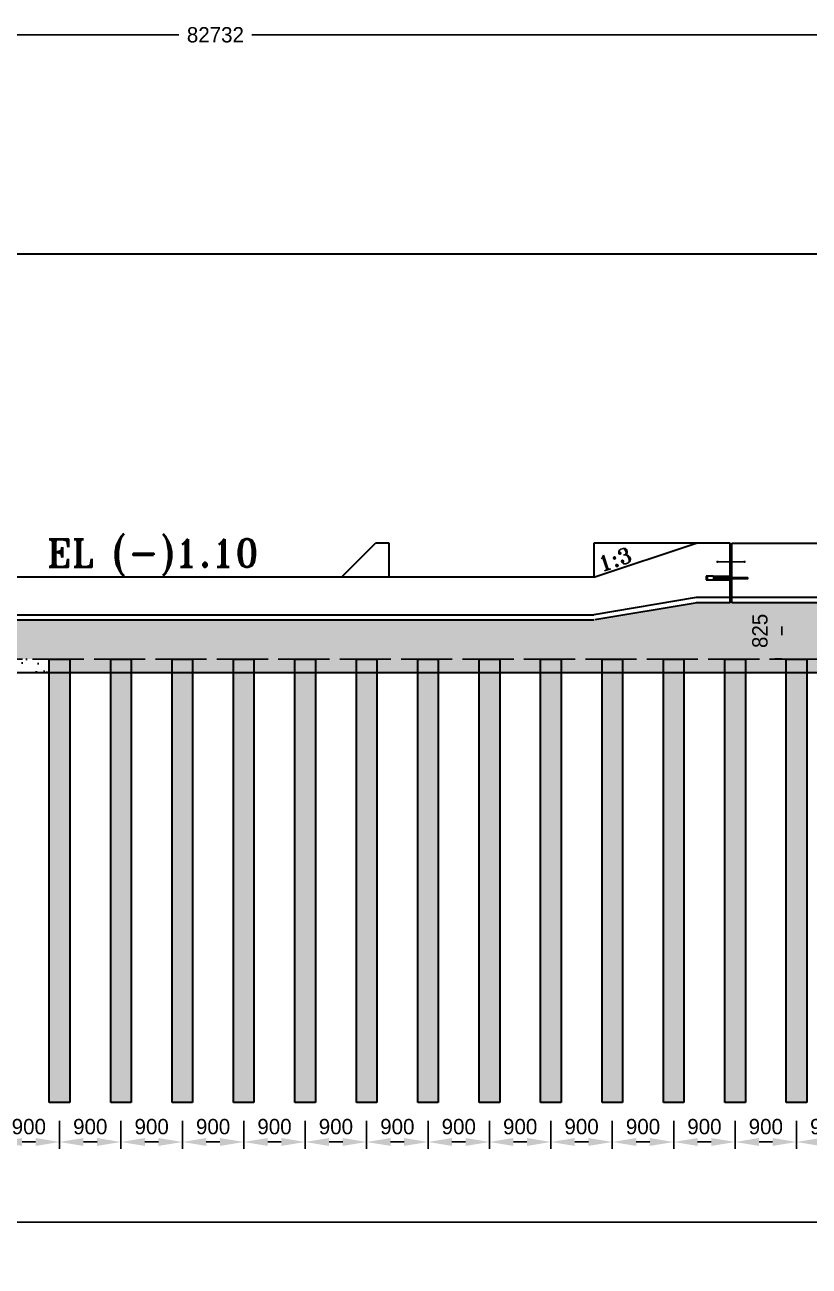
# Model space of a CAD drawing. Extents: x -1206532 to 786809, y -4288605 to 172932.
# Drawn here: x 456492 to 467986, y -4233599 to -4215402 of the extents above; entities that cross this region are included whole.
import ezdxf

# ---------------------------------------------------------------- set-up
doc = ezdxf.new("R2010")
doc.units = 0
doc.header["$LTSCALE"] = 300
doc.header["$MEASUREMENT"] = 0
doc.linetypes.add('DASHED', pattern=[0.75, 0.5, -0.25])
doc.layers.get('0').update_dxf_attribs({"linetype": 'CONTINUOUS'})
doc.layers.get('DEFPOINTS').update_dxf_attribs({"linetype": 'CONTINUOUS'})
doc.layers.add('LINE', color=7, linetype='CONTINUOUS')
doc.layers.add('Other line', color=7, linetype='CONTINUOUS', lineweight=15)
doc.layers.add('Text 20', color=7, linetype='CONTINUOUS', lineweight=15)
doc.styles.add('BIG', font='ROMANT.SHX')
doc.dimstyles.new('3', dxfattribs={"dimtxt": 225, "dimasz": 350, "dimexe": 100, "dimexo": 25, "dimgap": 9, "dimtad": 0, "dimdec": 0, "dimzin": 0, "dimdsep": 46, "dimtxsty": 'Standard', "dimcen": 0, "dimclrd": 5, "dimclre": 6, "dimclrt": 1, "dimadec": 0, "dimazin": 0, "dimtfac": 1, "dimtdec": 0, "dimtofl": 0, "dimtmove": 2, "dimatfit": 3, "dimfxl": 1, "dimtolj": 1, "dimtzin": 0, "dimarcsym": 0})
pattern_1 = [(37.5, (-206496.67, -1238010.54), (-4.724502, 144.5117827), [0, -114, 0, -127.5, 0, -121.875]), (7.5, (-206496.67, -1238010.54), (132.733253, 211.660955), [0, -61.5, 0, -102.75, 0, -39.375]), (327.5, (-206588.92, -1238010.54), (233.5606396, 0.424429), [0, -37.5, 0, -135, 0, -176.25]), (317.5, (-206588.92, -1238010.54), (225.459495, 65.825667), [0, -18.75, 0, -88.5, 0, -101.25])]
pattern_2 = [(37.5, (-205596.67, -1238010.54), (-4.724502, 144.5117827), [0, -114, 0, -127.5, 0, -121.875]), (7.5, (-205596.67, -1238010.54), (132.733253, 211.660955), [0, -61.5, 0, -102.75, 0, -39.375]), (327.5, (-205688.92, -1238010.54), (233.5606396, 0.424429), [0, -37.5, 0, -135, 0, -176.25]), (317.5, (-205688.92, -1238010.54), (225.459495, 65.825667), [0, -18.75, 0, -88.5, 0, -101.25])]
pattern_3 = [(37.5, (-204696.67, -1238010.54), (-4.724502, 144.5117827), [0, -114, 0, -127.5, 0, -121.875]), (7.5, (-204696.67, -1238010.54), (132.733253, 211.660955), [0, -61.5, 0, -102.75, 0, -39.375]), (327.5, (-204788.92, -1238010.54), (233.5606396, 0.424429), [0, -37.5, 0, -135, 0, -176.25]), (317.5, (-204788.92, -1238010.54), (225.459495, 65.825667), [0, -18.75, 0, -88.5, 0, -101.25])]
pattern_4 = [(37.5, (-203796.67, -1238010.54), (-4.724502, 144.5117827), [0, -114, 0, -127.5, 0, -121.875]), (7.5, (-203796.67, -1238010.54), (132.733253, 211.660955), [0, -61.5, 0, -102.75, 0, -39.375]), (327.5, (-203888.92, -1238010.54), (233.5606396, 0.424429), [0, -37.5, 0, -135, 0, -176.25]), (317.5, (-203888.92, -1238010.54), (225.459495, 65.825667), [0, -18.75, 0, -88.5, 0, -101.25])]
pattern_5 = [(37.5, (-202896.67, -1238010.54), (-4.724502, 144.5117827), [0, -114, 0, -127.5, 0, -121.875]), (7.5, (-202896.67, -1238010.54), (132.733253, 211.660955), [0, -61.5, 0, -102.75, 0, -39.375]), (327.5, (-202988.92, -1238010.54), (233.5606396, 0.424429), [0, -37.5, 0, -135, 0, -176.25]), (317.5, (-202988.92, -1238010.54), (225.459495, 65.825667), [0, -18.75, 0, -88.5, 0, -101.25])]
pattern_6 = [(37.5, (-201996.67, -1238010.54), (-4.724502, 144.5117827), [0, -114, 0, -127.5, 0, -121.875]), (7.5, (-201996.67, -1238010.54), (132.733253, 211.660955), [0, -61.5, 0, -102.75, 0, -39.375]), (327.5, (-202088.92, -1238010.54), (233.5606396, 0.424429), [0, -37.5, 0, -135, 0, -176.25]), (317.5, (-202088.92, -1238010.54), (225.459495, 65.825667), [0, -18.75, 0, -88.5, 0, -101.25])]
pattern_7 = [(37.5, (-201096.67, -1238010.54), (-4.724502, 144.5117827), [0, -114, 0, -127.5, 0, -121.875]), (7.5, (-201096.67, -1238010.54), (132.733253, 211.660955), [0, -61.5, 0, -102.75, 0, -39.375]), (327.5, (-201188.92, -1238010.54), (233.5606396, 0.424429), [0, -37.5, 0, -135, 0, -176.25]), (317.5, (-201188.92, -1238010.54), (225.459495, 65.825667), [0, -18.75, 0, -88.5, 0, -101.25])]
pattern_8 = [(37.5, (-198396.67, -1238010.54), (-4.724502, 144.5117827), [0, -114, 0, -127.5, 0, -121.875]), (7.5, (-198396.67, -1238010.54), (132.733253, 211.660955), [0, -61.5, 0, -102.75, 0, -39.375]), (327.5, (-198488.92, -1238010.54), (233.5606396, 0.424429), [0, -37.5, 0, -135, 0, -176.25]), (317.5, (-198488.92, -1238010.54), (225.459495, 65.825667), [0, -18.75, 0, -88.5, 0, -101.25])]
pattern_9 = [(37.5, (-197496.67, -1238010.54), (-4.724502, 144.5117827), [0, -114, 0, -127.5, 0, -121.875]), (7.5, (-197496.67, -1238010.54), (132.733253, 211.660955), [0, -61.5, 0, -102.75, 0, -39.375]), (327.5, (-197588.92, -1238010.54), (233.5606396, 0.424429), [0, -37.5, 0, -135, 0, -176.25]), (317.5, (-197588.92, -1238010.54), (225.459495, 65.825667), [0, -18.75, 0, -88.5, 0, -101.25])]
pattern_10 = [(37.5, (-196596.67, -1238010.54), (-4.724502, 144.5117827), [0, -114, 0, -127.5, 0, -121.875]), (7.5, (-196596.67, -1238010.54), (132.733253, 211.660955), [0, -61.5, 0, -102.75, 0, -39.375]), (327.5, (-196688.92, -1238010.54), (233.5606396, 0.424429), [0, -37.5, 0, -135, 0, -176.25]), (317.5, (-196688.92, -1238010.54), (225.459495, 65.825667), [0, -18.75, 0, -88.5, 0, -101.25])]
pattern_11 = [(37.5, (-195696.67, -1238010.54), (-4.724502, 144.5117827), [0, -114, 0, -127.5, 0, -121.875]), (7.5, (-195696.67, -1238010.54), (132.733253, 211.660955), [0, -61.5, 0, -102.75, 0, -39.375]), (327.5, (-195788.92, -1238010.54), (233.5606396, 0.424429), [0, -37.5, 0, -135, 0, -176.25]), (317.5, (-195788.92, -1238010.54), (225.459495, 65.825667), [0, -18.75, 0, -88.5, 0, -101.25])]
pattern_12 = [(37.5, (-200196.67, -1238010.54), (-4.724502, 144.5117827), [0, -114, 0, -127.5, 0, -121.875]), (7.5, (-200196.67, -1238010.54), (132.733253, 211.660955), [0, -61.5, 0, -102.75, 0, -39.375]), (327.5, (-200288.92, -1238010.54), (233.5606396, 0.424429), [0, -37.5, 0, -135, 0, -176.25]), (317.5, (-200288.92, -1238010.54), (225.459495, 65.825667), [0, -18.75, 0, -88.5, 0, -101.25])]
pattern_13 = [(37.5, (-147595.84, 279.79), (-9.449004, 289.023565), [0, -228, 0, -255, 0, -243.75]), (7.5, (-147595.84, 279.8), (265.466506, 423.32191), [0, -123, 0, -205.5, 0, -78.75]), (327.5, (-147780.34, 279.79), (467.12128, 0.848858), [0, -75, 0, -270, 0, -352.5]), (317.5, (-147780.34, 279.8), (450.91899, 131.651335), [0, -37.5, 0, -177, 0, -202.5])]

# ---------------------------------------------------------------- blocks, each defined once
blk = doc.blocks.new('*D510')
at = {"layer": 'DEFPOINTS', "color": 0, "lineweight": 30}
for p in [(500651, -4215549), (417919, -4218757), (500651, -4218757)]:
    blk.add_point(p, dxfattribs=at)
at = {"layer": 'LINE', "color": 6, "lineweight": -2}
for p, q in [((417919, -4218732), (417919, -4215449)), ((500651, -4218732), (500651, -4215449))]:
    blk.add_line(p, q, dxfattribs=at)
at = {"layer": 'LINE', "color": 5, "lineweight": -2}
for p, q in [((418269, -4215549), (458751, -4215549)), ((500301, -4215549), (459819, -4215549))]:
    blk.add_line(p, q, dxfattribs=at)
at = {"layer": 'LINE', "color": 5, "lineweight": 30}
for points in [[(418269, -4215491), (418269, -4215608), (417919, -4215549)], [(500301, -4215491), (500301, -4215608), (500651, -4215549)]]:
    blk.add_solid(points, dxfattribs=at)
at = {"layer": 'LINE', "color": 1, "lineweight": 30, "insert": (459285, -4215549), "char_height": 225, "attachment_point": 5}
blk.add_mtext('\\A1;82732', dxfattribs=at)
blk = doc.blocks.new('*D624')
at = {"layer": 'DEFPOINTS', "color": 0, "lineweight": 30}
for p in [(467584, -4223873), (467584, -4224698), (467584, -4224698)]:
    blk.add_point(p, dxfattribs=at)
at = {"layer": 'Other line', "color": 0, "linetype": 'ByBlock', "lineweight": -2}
for p, q in [((467584, -4223873), (467484, -4223873)), ((467584, -4224698), (467484, -4224698))]:
    blk.add_line(p, q, dxfattribs=at)
at = {"layer": 'Other line', "linetype": 'ByBlock', "lineweight": -2}
blk.add_line((467584, -4224223), (467584, -4224348), dxfattribs=at)
at = {"layer": 'Other line', "lineweight": 30}
for points in [[(467525, -4224223), (467642, -4224223), (467584, -4223873)], [(467525, -4224348), (467642, -4224348), (467584, -4224698)]]:
    blk.add_solid(points, dxfattribs=at)
at = {"layer": 'Other line', "color": 0, "lineweight": 30, "insert": (467265, -4224286), "char_height": 225, "attachment_point": 5, "rotation": 90}
blk.add_mtext('\\A1;825', dxfattribs=at)
blk = doc.blocks.new('*D652')
at = {"layer": 'DEFPOINTS', "color": 0, "lineweight": 30}
for p in [(456101, -4231445), (457001, -4231445), (457001, -4231778)]:
    blk.add_point(p, dxfattribs=at)
at = {"layer": 'Other line', "color": 0, "linetype": 'ByBlock', "lineweight": -2}
for p, q in [((456101, -4231470), (456101, -4231878)), ((457001, -4231470), (457001, -4231878))]:
    blk.add_line(p, q, dxfattribs=at)
at = {"layer": 'Other line', "linetype": 'ByBlock', "lineweight": -2}
blk.add_line((456451, -4231778), (456651, -4231778), dxfattribs=at)
at = {"layer": 'Other line', "lineweight": 30}
for points in [[(456451, -4231720), (456451, -4231836), (456101, -4231778)], [(456651, -4231720), (456651, -4231836), (457001, -4231778)]]:
    blk.add_solid(points, dxfattribs=at)
at = {"layer": 'Other line', "color": 0, "lineweight": 30, "insert": (456551, -4231554), "char_height": 225, "attachment_point": 5}
blk.add_mtext('\\A1;900', dxfattribs=at)
blk = doc.blocks.new('*D653')
at = {"layer": 'DEFPOINTS', "color": 0, "lineweight": 30}
for p in [(457001, -4231445), (457901, -4231445), (457901, -4231778)]:
    blk.add_point(p, dxfattribs=at)
at = {"layer": 'Other line', "color": 0, "linetype": 'ByBlock', "lineweight": -2}
for p, q in [((457001, -4231470), (457001, -4231878)), ((457901, -4231470), (457901, -4231878))]:
    blk.add_line(p, q, dxfattribs=at)
at = {"layer": 'Other line', "linetype": 'ByBlock', "lineweight": -2}
blk.add_line((457351, -4231778), (457551, -4231778), dxfattribs=at)
at = {"layer": 'Other line', "lineweight": 30}
for points in [[(457351, -4231720), (457351, -4231836), (457001, -4231778)], [(457551, -4231720), (457551, -4231836), (457901, -4231778)]]:
    blk.add_solid(points, dxfattribs=at)
at = {"layer": 'Other line', "color": 0, "lineweight": 30, "insert": (457451, -4231554), "char_height": 225, "attachment_point": 5}
blk.add_mtext('\\A1;900', dxfattribs=at)
blk = doc.blocks.new('*D654')
at = {"layer": 'DEFPOINTS', "color": 0, "lineweight": 30}
for p in [(457901, -4231445), (458801, -4231445), (458801, -4231778)]:
    blk.add_point(p, dxfattribs=at)
at = {"layer": 'Other line', "color": 0, "linetype": 'ByBlock', "lineweight": -2}
for p, q in [((457901, -4231470), (457901, -4231878)), ((458801, -4231470), (458801, -4231878))]:
    blk.add_line(p, q, dxfattribs=at)
at = {"layer": 'Other line', "linetype": 'ByBlock', "lineweight": -2}
blk.add_line((458251, -4231778), (458451, -4231778), dxfattribs=at)
at = {"layer": 'Other line', "lineweight": 30}
for points in [[(458251, -4231720), (458251, -4231836), (457901, -4231778)], [(458451, -4231720), (458451, -4231836), (458801, -4231778)]]:
    blk.add_solid(points, dxfattribs=at)
at = {"layer": 'Other line', "color": 0, "lineweight": 30, "insert": (458351, -4231554), "char_height": 225, "attachment_point": 5}
blk.add_mtext('\\A1;900', dxfattribs=at)
blk = doc.blocks.new('*D655')
at = {"layer": 'DEFPOINTS', "color": 0, "lineweight": 30}
for p in [(458801, -4231445), (459701, -4231445), (459701, -4231778)]:
    blk.add_point(p, dxfattribs=at)
at = {"layer": 'Other line', "color": 0, "linetype": 'ByBlock', "lineweight": -2}
for p, q in [((458801, -4231470), (458801, -4231878)), ((459701, -4231470), (459701, -4231878))]:
    blk.add_line(p, q, dxfattribs=at)
at = {"layer": 'Other line', "linetype": 'ByBlock', "lineweight": -2}
blk.add_line((459151, -4231778), (459351, -4231778), dxfattribs=at)
at = {"layer": 'Other line', "lineweight": 30}
for points in [[(459151, -4231720), (459151, -4231836), (458801, -4231778)], [(459351, -4231720), (459351, -4231836), (459701, -4231778)]]:
    blk.add_solid(points, dxfattribs=at)
at = {"layer": 'Other line', "color": 0, "lineweight": 30, "insert": (459251, -4231554), "char_height": 225, "attachment_point": 5}
blk.add_mtext('\\A1;900', dxfattribs=at)
blk = doc.blocks.new('*D656')
at = {"layer": 'DEFPOINTS', "color": 0, "lineweight": 30}
for p in [(459701, -4231445), (460601, -4231445), (460601, -4231778)]:
    blk.add_point(p, dxfattribs=at)
at = {"layer": 'Other line', "color": 0, "linetype": 'ByBlock', "lineweight": -2}
for p, q in [((459701, -4231470), (459701, -4231878)), ((460601, -4231470), (460601, -4231878))]:
    blk.add_line(p, q, dxfattribs=at)
at = {"layer": 'Other line', "linetype": 'ByBlock', "lineweight": -2}
blk.add_line((460051, -4231778), (460251, -4231778), dxfattribs=at)
at = {"layer": 'Other line', "lineweight": 30}
for points in [[(460051, -4231720), (460051, -4231836), (459701, -4231778)], [(460251, -4231720), (460251, -4231836), (460601, -4231778)]]:
    blk.add_solid(points, dxfattribs=at)
at = {"layer": 'Other line', "color": 0, "lineweight": 30, "insert": (460151, -4231554), "char_height": 225, "attachment_point": 5}
blk.add_mtext('\\A1;900', dxfattribs=at)
blk = doc.blocks.new('*D657')
at = {"layer": 'DEFPOINTS', "color": 0, "lineweight": 30}
for p in [(460601, -4231445), (461501, -4231445), (461501, -4231778)]:
    blk.add_point(p, dxfattribs=at)
at = {"layer": 'Other line', "color": 0, "linetype": 'ByBlock', "lineweight": -2}
for p, q in [((460601, -4231470), (460601, -4231878)), ((461501, -4231470), (461501, -4231878))]:
    blk.add_line(p, q, dxfattribs=at)
at = {"layer": 'Other line', "linetype": 'ByBlock', "lineweight": -2}
blk.add_line((460951, -4231778), (461151, -4231778), dxfattribs=at)
at = {"layer": 'Other line', "lineweight": 30}
for points in [[(460951, -4231720), (460951, -4231836), (460601, -4231778)], [(461151, -4231720), (461151, -4231836), (461501, -4231778)]]:
    blk.add_solid(points, dxfattribs=at)
at = {"layer": 'Other line', "color": 0, "lineweight": 30, "insert": (461051, -4231554), "char_height": 225, "attachment_point": 5}
blk.add_mtext('\\A1;900', dxfattribs=at)
blk = doc.blocks.new('*D658')
at = {"layer": 'DEFPOINTS', "color": 0, "lineweight": 30}
for p in [(461501, -4231445), (462401, -4231445), (462401, -4231778)]:
    blk.add_point(p, dxfattribs=at)
at = {"layer": 'Other line', "color": 0, "linetype": 'ByBlock', "lineweight": -2}
for p, q in [((461501, -4231470), (461501, -4231878)), ((462401, -4231470), (462401, -4231878))]:
    blk.add_line(p, q, dxfattribs=at)
at = {"layer": 'Other line', "linetype": 'ByBlock', "lineweight": -2}
blk.add_line((461851, -4231778), (462051, -4231778), dxfattribs=at)
at = {"layer": 'Other line', "lineweight": 30}
for points in [[(461851, -4231720), (461851, -4231836), (461501, -4231778)], [(462051, -4231720), (462051, -4231836), (462401, -4231778)]]:
    blk.add_solid(points, dxfattribs=at)
at = {"layer": 'Other line', "color": 0, "lineweight": 30, "insert": (461951, -4231554), "char_height": 225, "attachment_point": 5}
blk.add_mtext('\\A1;900', dxfattribs=at)
blk = doc.blocks.new('*D659')
at = {"layer": 'DEFPOINTS', "color": 0, "lineweight": 30}
for p in [(462401, -4231445), (463301, -4231445), (463301, -4231778)]:
    blk.add_point(p, dxfattribs=at)
at = {"layer": 'Other line', "color": 0, "linetype": 'ByBlock', "lineweight": -2}
for p, q in [((462401, -4231470), (462401, -4231878)), ((463301, -4231470), (463301, -4231878))]:
    blk.add_line(p, q, dxfattribs=at)
at = {"layer": 'Other line', "linetype": 'ByBlock', "lineweight": -2}
blk.add_line((462751, -4231778), (462951, -4231778), dxfattribs=at)
at = {"layer": 'Other line', "lineweight": 30}
for points in [[(462751, -4231720), (462751, -4231836), (462401, -4231778)], [(462951, -4231720), (462951, -4231836), (463301, -4231778)]]:
    blk.add_solid(points, dxfattribs=at)
at = {"layer": 'Other line', "color": 0, "lineweight": 30, "insert": (462851, -4231554), "char_height": 225, "attachment_point": 5}
blk.add_mtext('\\A1;900', dxfattribs=at)
blk = doc.blocks.new('*D660')
at = {"layer": 'DEFPOINTS', "color": 0, "lineweight": 30}
for p in [(463301, -4231445), (464201, -4231445), (464201, -4231778)]:
    blk.add_point(p, dxfattribs=at)
at = {"layer": 'Other line', "color": 0, "linetype": 'ByBlock', "lineweight": -2}
for p, q in [((463301, -4231470), (463301, -4231878)), ((464201, -4231470), (464201, -4231878))]:
    blk.add_line(p, q, dxfattribs=at)
at = {"layer": 'Other line', "linetype": 'ByBlock', "lineweight": -2}
blk.add_line((463651, -4231778), (463851, -4231778), dxfattribs=at)
at = {"layer": 'Other line', "lineweight": 30}
for points in [[(463651, -4231720), (463651, -4231836), (463301, -4231778)], [(463851, -4231720), (463851, -4231836), (464201, -4231778)]]:
    blk.add_solid(points, dxfattribs=at)
at = {"layer": 'Other line', "color": 0, "lineweight": 30, "insert": (463751, -4231554), "char_height": 225, "attachment_point": 5}
blk.add_mtext('\\A1;900', dxfattribs=at)
blk = doc.blocks.new('*D661')
at = {"layer": 'DEFPOINTS', "color": 0, "lineweight": 30}
for p in [(464201, -4231445), (465101, -4231445), (465101, -4231778)]:
    blk.add_point(p, dxfattribs=at)
at = {"layer": 'Other line', "color": 0, "linetype": 'ByBlock', "lineweight": -2}
for p, q in [((464201, -4231470), (464201, -4231878)), ((465101, -4231470), (465101, -4231878))]:
    blk.add_line(p, q, dxfattribs=at)
at = {"layer": 'Other line', "linetype": 'ByBlock', "lineweight": -2}
blk.add_line((464551, -4231778), (464751, -4231778), dxfattribs=at)
at = {"layer": 'Other line', "lineweight": 30}
for points in [[(464551, -4231720), (464551, -4231836), (464201, -4231778)], [(464751, -4231720), (464751, -4231836), (465101, -4231778)]]:
    blk.add_solid(points, dxfattribs=at)
at = {"layer": 'Other line', "color": 0, "lineweight": 30, "insert": (464651, -4231554), "char_height": 225, "attachment_point": 5}
blk.add_mtext('\\A1;900', dxfattribs=at)
blk = doc.blocks.new('*D662')
at = {"layer": 'DEFPOINTS', "color": 0, "lineweight": 30}
for p in [(465101, -4231445), (466001, -4231445), (466001, -4231778)]:
    blk.add_point(p, dxfattribs=at)
at = {"layer": 'Other line', "color": 0, "linetype": 'ByBlock', "lineweight": -2}
for p, q in [((465101, -4231470), (465101, -4231878)), ((466001, -4231470), (466001, -4231878))]:
    blk.add_line(p, q, dxfattribs=at)
at = {"layer": 'Other line', "linetype": 'ByBlock', "lineweight": -2}
blk.add_line((465451, -4231778), (465651, -4231778), dxfattribs=at)
at = {"layer": 'Other line', "lineweight": 30}
for points in [[(465451, -4231720), (465451, -4231836), (465101, -4231778)], [(465651, -4231720), (465651, -4231836), (466001, -4231778)]]:
    blk.add_solid(points, dxfattribs=at)
at = {"layer": 'Other line', "color": 0, "lineweight": 30, "insert": (465551, -4231554), "char_height": 225, "attachment_point": 5}
blk.add_mtext('\\A1;900', dxfattribs=at)
blk = doc.blocks.new('*D663')
at = {"layer": 'DEFPOINTS', "color": 0, "lineweight": 30}
for p in [(466001, -4231445), (466901, -4231445), (466901, -4231778)]:
    blk.add_point(p, dxfattribs=at)
at = {"layer": 'Other line', "color": 0, "linetype": 'ByBlock', "lineweight": -2}
for p, q in [((466001, -4231470), (466001, -4231878)), ((466901, -4231470), (466901, -4231878))]:
    blk.add_line(p, q, dxfattribs=at)
at = {"layer": 'Other line', "linetype": 'ByBlock', "lineweight": -2}
blk.add_line((466351, -4231778), (466551, -4231778), dxfattribs=at)
at = {"layer": 'Other line', "lineweight": 30}
for points in [[(466351, -4231720), (466351, -4231836), (466001, -4231778)], [(466551, -4231720), (466551, -4231836), (466901, -4231778)]]:
    blk.add_solid(points, dxfattribs=at)
at = {"layer": 'Other line', "color": 0, "lineweight": 30, "insert": (466451, -4231554), "char_height": 225, "attachment_point": 5}
blk.add_mtext('\\A1;900', dxfattribs=at)
blk = doc.blocks.new('*D664')
at = {"layer": 'DEFPOINTS', "color": 0, "lineweight": 30}
for p in [(466901, -4231445), (467801, -4231445), (467801, -4231778)]:
    blk.add_point(p, dxfattribs=at)
at = {"layer": 'Other line', "color": 0, "linetype": 'ByBlock', "lineweight": -2}
for p, q in [((466901, -4231470), (466901, -4231878)), ((467801, -4231470), (467801, -4231878))]:
    blk.add_line(p, q, dxfattribs=at)
at = {"layer": 'Other line', "linetype": 'ByBlock', "lineweight": -2}
blk.add_line((467251, -4231778), (467451, -4231778), dxfattribs=at)
at = {"layer": 'Other line', "lineweight": 30}
for points in [[(467251, -4231720), (467251, -4231836), (466901, -4231778)], [(467451, -4231720), (467451, -4231836), (467801, -4231778)]]:
    blk.add_solid(points, dxfattribs=at)
at = {"layer": 'Other line', "color": 0, "lineweight": 30, "insert": (467351, -4231554), "char_height": 225, "attachment_point": 5}
blk.add_mtext('\\A1;900', dxfattribs=at)
blk = doc.blocks.new('*D665')
at = {"layer": 'DEFPOINTS', "color": 0, "lineweight": 30}
for p in [(467801, -4231445), (468701, -4231445), (468701, -4231778)]:
    blk.add_point(p, dxfattribs=at)
at = {"layer": 'Other line', "color": 0, "linetype": 'ByBlock', "lineweight": -2}
for p, q in [((467801, -4231470), (467801, -4231878)), ((468701, -4231470), (468701, -4231878))]:
    blk.add_line(p, q, dxfattribs=at)
at = {"layer": 'Other line', "linetype": 'ByBlock', "lineweight": -2}
blk.add_line((468151, -4231778), (468351, -4231778), dxfattribs=at)
at = {"layer": 'Other line', "lineweight": 30}
for points in [[(468151, -4231720), (468151, -4231836), (467801, -4231778)], [(468351, -4231720), (468351, -4231836), (468701, -4231778)]]:
    blk.add_solid(points, dxfattribs=at)
at = {"layer": 'Other line', "color": 0, "lineweight": 30, "insert": (468251, -4231554), "char_height": 225, "attachment_point": 5}
blk.add_mtext('\\A1;900', dxfattribs=at)
blk = doc.blocks.new('*D625')
at = {"layer": 'DEFPOINTS', "color": 0, "lineweight": 30}
for p in [(453331, -4224423), (491241, -4224423), (491241, -4232953)]:
    blk.add_point(p, dxfattribs=at)
at = {"layer": 'Other line', "color": 0, "linetype": 'ByBlock', "lineweight": -2}
for p, q in [((453331, -4232253), (453331, -4233053)), ((491241, -4232253), (491241, -4233053))]:
    blk.add_line(p, q, dxfattribs=at)
at = {"layer": 'Other line', "linetype": 'ByBlock', "lineweight": -2}
for p, q in [((453681, -4232953), (471382, -4232953)), ((490891, -4232953), (473190, -4232953))]:
    blk.add_line(p, q, dxfattribs=at)
at = {"layer": 'Other line', "lineweight": 30}
for points in [[(453681, -4232895), (453681, -4233011), (453331, -4232953)], [(490891, -4232895), (490891, -4233011), (491241, -4232953)]]:
    blk.add_solid(points, dxfattribs=at)
at = {"layer": 'Other line', "color": 0, "lineweight": 30, "insert": (472286, -4232953), "char_height": 500, "attachment_point": 5}
blk.add_mtext('\\A1;{\\fTimes New Roman|b0|i0|c0|p18;37840}', dxfattribs=at)

msp = doc.modelspace()

# ---------------------------------------------------------------- hatches: boundary and pattern name
at = {"layer": 'LINE'}
h = msp.add_hatch(dxfattribs=at)
h.set_pattern_fill('DOTS', color=256, scale=52.646614, style=0)
h.set_pattern_definition([(180, (568565.6466, -4151046.1237), (-1.6452067, 3.2904134), [0, -3.2904134])])
h.paths.add_polyline_path([(466582.902, -4223495.799), (466654.869, -4223495.799), (466654.869, -4223501.4), (466604.531, -4223501.4), (466604.531, -4223523.388), (466654.869, -4223523.388), (466654.869, -4223529.081), (466582.902, -4223529.081)])
at = {"layer": 'Other line', "lineweight": 30}
h = msp.add_hatch(dxfattribs=at)
h.set_pattern_fill('AR-SAND', color=0, scale=150, style=0)
h.set_pattern_definition(pattern_13)
h.paths.add_polyline_path([(488239.559, -4224123.492), (477964.417, -4224123.492), (476464.417, -4223873.492), (475970.625, -4223873.492), (475970.625, -4223523.388), (475950.625, -4223523.388), (475950.625, -4223873.492), (466850.625, -4223873.492), (466850.625, -4223798.492), (466830.625, -4223798.492), (466830.625, -4223873.492), (466336.832, -4223873.492), (464836.832, -4224123.492), (454561.691, -4224123.492), (454261.691, -4224423.492), (453785.9, -4224423.492), (453785.9, -4224698.492), (489015.35, -4224698.492), (489015.35, -4224423.492), (488539.559, -4224423.492)])
h = msp.add_hatch(dxfattribs=at)
h.set_pattern_fill('AR-SAND', color=0, scale=150, style=0)
h.set_pattern_definition(pattern_13)
h.paths.add_polyline_path([(455050.625, -4224698.492), (454450.625, -4224698.492), (454450.625, -4224898.492), (455050.625, -4224898.492)])
h.paths.add_polyline_path([(454150.625, -4224698.492), (453785.9, -4224698.492), (453785.9, -4224898.492), (454150.625, -4224898.492)])
h.paths.add_polyline_path([(455950.625, -4224698.492), (455350.625, -4224698.492), (455350.625, -4224898.492), (455950.625, -4224898.492)])
h.paths.add_polyline_path([(456850.625, -4224698.492), (456250.625, -4224698.492), (456250.625, -4224898.492), (456850.625, -4224898.492)])
h = msp.add_hatch(dxfattribs=at)
h.set_pattern_fill('AR-SAND', color=0, scale=75, style=0)
h.set_pattern_definition(pattern_1)
h.paths.add_polyline_path([(456850.625, -4231198.492), (457150.625, -4231198.492), (457150.625, -4224698.492), (456850.625, -4224698.492)])
h = msp.add_hatch(dxfattribs=at)
h.set_pattern_fill('AR-SAND', color=0, scale=75, style=0)
h.set_pattern_definition(pattern_1)
h.paths.add_polyline_path([(456850.625, -4231198.492), (457150.625, -4231198.492), (457150.625, -4224698.492), (456850.625, -4224698.492)])
h = msp.add_hatch(dxfattribs=at)
h.set_pattern_fill('AR-SAND', color=0, scale=150, style=0)
h.set_pattern_definition(pattern_13)
h.paths.add_polyline_path([(457750.625, -4224698.492), (457150.625, -4224698.492), (457150.625, -4224898.492), (457750.625, -4224898.492)])
h.paths.add_polyline_path([(458650.625, -4224698.492), (458050.625, -4224698.492), (458050.625, -4224898.492), (458650.625, -4224898.492)])
h.paths.add_polyline_path([(459550.625, -4224698.492), (458950.625, -4224698.492), (458950.625, -4224898.492), (459550.625, -4224898.492)])
h.paths.add_polyline_path([(460450.625, -4224698.492), (459850.625, -4224698.492), (459850.625, -4224898.492), (460450.625, -4224898.492)])
h.paths.add_polyline_path([(461350.625, -4224698.492), (460750.625, -4224698.492), (460750.625, -4224898.492), (461350.625, -4224898.492)])
h.paths.add_polyline_path([(462250.625, -4224698.492), (461650.625, -4224698.492), (461650.625, -4224898.492), (462250.625, -4224898.492)])
h.paths.add_polyline_path([(463150.625, -4224698.492), (462550.625, -4224698.492), (462550.625, -4224898.492), (463150.625, -4224898.492)])
h.paths.add_polyline_path([(464050.625, -4224698.492), (463450.625, -4224698.492), (463450.625, -4224898.492), (464050.625, -4224898.492)])
h.paths.add_polyline_path([(464950.625, -4224698.492), (464350.625, -4224698.492), (464350.625, -4224898.492), (464950.625, -4224898.492)])
h.paths.add_polyline_path([(465850.625, -4224698.492), (465250.625, -4224698.492), (465250.625, -4224898.492), (465850.625, -4224898.492)])
h.paths.add_polyline_path([(466750.625, -4224698.492), (466150.625, -4224698.492), (466150.625, -4224898.492), (466750.625, -4224898.492)])
h.paths.add_polyline_path([(467650.625, -4224698.492), (467050.625, -4224698.492), (467050.625, -4224898.492), (467650.625, -4224898.492)])
h.paths.add_polyline_path([(468550.625, -4224698.492), (467950.625, -4224698.492), (467950.625, -4224898.492), (468550.625, -4224898.492)])
h.paths.add_polyline_path([(469450.625, -4224698.492), (468850.625, -4224698.492), (468850.625, -4224898.492), (469450.625, -4224898.492)])
h.paths.add_polyline_path([(470350.625, -4224698.492), (469750.625, -4224698.492), (469750.625, -4224898.492), (470350.625, -4224898.492)])
h.paths.add_polyline_path([(471250.625, -4224698.492), (470650.625, -4224698.492), (470650.625, -4224898.492), (471250.625, -4224898.492)])
h.paths.add_polyline_path([(472150.625, -4224698.492), (471550.625, -4224698.492), (471550.625, -4224898.492), (472150.625, -4224898.492)])
h = msp.add_hatch(dxfattribs=at)
h.set_pattern_fill('AR-SAND', color=0, scale=75, style=0)
h.set_pattern_definition(pattern_2)
h.paths.add_polyline_path([(457750.625, -4231198.492), (458050.625, -4231198.492), (458050.625, -4224698.492), (457750.625, -4224698.492)])
h = msp.add_hatch(dxfattribs=at)
h.set_pattern_fill('AR-SAND', color=0, scale=75, style=0)
h.set_pattern_definition(pattern_2)
h.paths.add_polyline_path([(457750.625, -4231198.492), (458050.625, -4231198.492), (458050.625, -4224698.492), (457750.625, -4224698.492)])
h = msp.add_hatch(dxfattribs=at)
h.set_pattern_fill('AR-SAND', color=0, scale=75, style=0)
h.set_pattern_definition(pattern_3)
h.paths.add_polyline_path([(458650.625, -4231198.492), (458950.625, -4231198.492), (458950.625, -4224698.492), (458650.625, -4224698.492)])
h = msp.add_hatch(dxfattribs=at)
h.set_pattern_fill('AR-SAND', color=0, scale=75, style=0)
h.set_pattern_definition(pattern_3)
h.paths.add_polyline_path([(458650.625, -4231198.492), (458950.625, -4231198.492), (458950.625, -4224698.492), (458650.625, -4224698.492)])
h = msp.add_hatch(dxfattribs=at)
h.set_pattern_fill('AR-SAND', color=0, scale=75, style=0)
h.set_pattern_definition(pattern_4)
h.paths.add_polyline_path([(459550.625, -4231198.492), (459850.625, -4231198.492), (459850.625, -4224698.492), (459550.625, -4224698.492)])
h = msp.add_hatch(dxfattribs=at)
h.set_pattern_fill('AR-SAND', color=0, scale=75, style=0)
h.set_pattern_definition(pattern_4)
h.paths.add_polyline_path([(459550.625, -4231198.492), (459850.625, -4231198.492), (459850.625, -4224698.492), (459550.625, -4224698.492)])
h = msp.add_hatch(dxfattribs=at)
h.set_pattern_fill('AR-SAND', color=0, scale=75, style=0)
h.set_pattern_definition(pattern_5)
h.paths.add_polyline_path([(460450.625, -4231198.492), (460750.625, -4231198.492), (460750.625, -4224698.492), (460450.625, -4224698.492)])
h = msp.add_hatch(dxfattribs=at)
h.set_pattern_fill('AR-SAND', color=0, scale=75, style=0)
h.set_pattern_definition(pattern_5)
h.paths.add_polyline_path([(460450.625, -4231198.492), (460750.625, -4231198.492), (460750.625, -4224698.492), (460450.625, -4224698.492)])
h = msp.add_hatch(dxfattribs=at)
h.set_pattern_fill('AR-SAND', color=0, scale=75, style=0)
h.set_pattern_definition(pattern_6)
h.paths.add_polyline_path([(461350.625, -4231198.492), (461650.625, -4231198.492), (461650.625, -4224698.492), (461350.625, -4224698.492)])
h = msp.add_hatch(dxfattribs=at)
h.set_pattern_fill('AR-SAND', color=0, scale=75, style=0)
h.set_pattern_definition(pattern_6)
h.paths.add_polyline_path([(461350.625, -4231198.492), (461650.625, -4231198.492), (461650.625, -4224698.492), (461350.625, -4224698.492)])
h = msp.add_hatch(dxfattribs=at)
h.set_pattern_fill('AR-SAND', color=0, scale=75, style=0)
h.set_pattern_definition(pattern_7)
h.paths.add_polyline_path([(462250.625, -4231198.492), (462550.625, -4231198.492), (462550.625, -4224698.492), (462250.625, -4224698.492)])
h = msp.add_hatch(dxfattribs=at)
h.set_pattern_fill('AR-SAND', color=0, scale=75, style=0)
h.set_pattern_definition(pattern_7)
h.paths.add_polyline_path([(462250.625, -4231198.492), (462550.625, -4231198.492), (462550.625, -4224698.492), (462250.625, -4224698.492)])
h = msp.add_hatch(dxfattribs=at)
h.set_pattern_fill('AR-SAND', color=0, scale=75, style=0)
h.set_pattern_definition(pattern_12)
h.paths.add_polyline_path([(463150.625, -4231198.492), (463450.625, -4231198.492), (463450.625, -4224698.492), (463150.625, -4224698.492)])
h = msp.add_hatch(dxfattribs=at)
h.set_pattern_fill('AR-SAND', color=0, scale=75, style=0)
h.set_pattern_definition(pattern_12)
h.paths.add_polyline_path([(463150.625, -4231198.492), (463450.625, -4231198.492), (463450.625, -4224698.492), (463150.625, -4224698.492)])
h = msp.add_hatch(dxfattribs=at)
h.set_pattern_fill('AR-SAND', color=0, scale=75, style=0)
h.set_pattern_definition([(37.5, (-199296.67, -1238010.54), (-4.724502, 144.5117827), [0, -114, 0, -127.5, 0, -121.875]), (7.5, (-199296.67, -1238010.54), (132.733253, 211.660955), [0, -61.5, 0, -102.75, 0, -39.375]), (327.5, (-199388.92, -1238010.54), (233.5606396, 0.424429), [0, -37.5, 0, -135, 0, -176.25]), (317.5, (-199388.92, -1238010.54), (225.459495, 65.825667), [0, -18.75, 0, -88.5, 0, -101.25])])
h.paths.add_polyline_path([(464050.625, -4231198.492), (464350.625, -4231198.492), (464350.625, -4224698.492), (464050.625, -4224698.492)])
h = msp.add_hatch(dxfattribs=at)
h.set_pattern_fill('AR-SAND', color=0, scale=75, style=0)
h.set_pattern_definition(pattern_8)
h.paths.add_polyline_path([(464950.625, -4231198.492), (465250.625, -4231198.492), (465250.625, -4224698.492), (464950.625, -4224698.492)])
h = msp.add_hatch(dxfattribs=at)
h.set_pattern_fill('AR-SAND', color=0, scale=75, style=0)
h.set_pattern_definition(pattern_8)
h.paths.add_polyline_path([(464950.625, -4231198.492), (465250.625, -4231198.492), (465250.625, -4224698.492), (464950.625, -4224698.492)])
h = msp.add_hatch(dxfattribs=at)
h.set_pattern_fill('AR-SAND', color=0, scale=75, style=0)
h.set_pattern_definition(pattern_9)
h.paths.add_polyline_path([(465850.625, -4231198.492), (466150.625, -4231198.492), (466150.625, -4224698.492), (465850.625, -4224698.492)])
h = msp.add_hatch(dxfattribs=at)
h.set_pattern_fill('AR-SAND', color=0, scale=75, style=0)
h.set_pattern_definition(pattern_9)
h.paths.add_polyline_path([(465850.625, -4231198.492), (466150.625, -4231198.492), (466150.625, -4224698.492), (465850.625, -4224698.492)])
h = msp.add_hatch(dxfattribs=at)
h.set_pattern_fill('AR-SAND', color=0, scale=75, style=0)
h.set_pattern_definition(pattern_10)
h.paths.add_polyline_path([(466750.625, -4231198.492), (467050.625, -4231198.492), (467050.625, -4224698.492), (466750.625, -4224698.492)])
h = msp.add_hatch(dxfattribs=at)
h.set_pattern_fill('AR-SAND', color=0, scale=75, style=0)
h.set_pattern_definition(pattern_10)
h.paths.add_polyline_path([(466750.625, -4231198.492), (467050.625, -4231198.492), (467050.625, -4224698.492), (466750.625, -4224698.492)])
h = msp.add_hatch(dxfattribs=at)
h.set_pattern_fill('AR-SAND', color=0, scale=75, style=0)
h.set_pattern_definition(pattern_11)
h.paths.add_polyline_path([(467650.625, -4231198.492), (467950.625, -4231198.492), (467950.625, -4224698.492), (467650.625, -4224698.492)])
h = msp.add_hatch(dxfattribs=at)
h.set_pattern_fill('AR-SAND', color=0, scale=75, style=0)
h.set_pattern_definition(pattern_11)
h.paths.add_polyline_path([(467650.625, -4231198.492), (467950.625, -4231198.492), (467950.625, -4224698.492), (467650.625, -4224698.492)])

# ---------------------------------------------------------------- linework, layer by layer
at = {"linetype": 'ByBlock', "lineweight": 30}
msp.add_lwpolyline([(417918.972, -4277260.338), (417918.972, -4218757.224), (500650.648, -4218757.224), (500650.648, -4277260.338), (417918.972, -4277260.338)], close=True, dxfattribs=at)
at = {"layer": 'LINE', "lineweight": 30}
for p, q in [((466581.466, -4223484.741), (466474.405, -4223484.741)), ((466474.405, -4223484.741), (466474.405, -4223536.962)), ((466474.405, -4223536.962), (466581.466, -4223536.962)), ((466489.953, -4223484.741), (466489.953, -4223536.962)), ((466581.466, -4223484.741), (466830.602, -4223484.741)), ((466581.466, -4223536.962), (466830.602, -4223536.962))]:
    msp.add_line(p, q, dxfattribs=at)
at = {"layer": 'LINE', "linetype": 'DASHED', "ltscale": 2}
msp.add_line((492906.183, -4224698.492), (451714.909, -4224698.492), dxfattribs=at)
at = {"layer": 'LINE'}
for points, const_width in [([(466650.909, -4223272.414, -1), (466632.909, -4223272.414, -1)], 18), ([(466853.38, -4223272.414, -1), (466826.02, -4223272.414, -1)], 27.36), ([(467046.49, -4223272.414, -1), (467028.49, -4223272.414, -1)], 18)]:
    msp.add_lwpolyline(points, format="xyb", close=True, dxfattribs=dict(at, const_width=const_width))
at = {"layer": 'LINE', "const_width": 23.04}
msp.add_lwpolyline([(467026.999, -4223272.711), (466839.799, -4223272.711), (466652.599, -4223272.711)], dxfattribs=at)
at = {"layer": 'LINE'}
for points in [[(466582.902, -4223529.081), (466654.869, -4223529.081), (466654.869, -4223495.799), (466582.902, -4223495.799)], [(467086.025, -4223501.4), (466604.531, -4223501.4), (466604.531, -4223523.388), (467086.025, -4223523.388)]]:
    msp.add_lwpolyline(points, close=True, dxfattribs=at)
at = {"layer": 'Other line', "color": 0, "lineweight": 30}
for p, q in [((461130.625, -4223498.492), (461630.625, -4222998.492)), ((461830.625, -4222998.492), (461630.625, -4222998.492)), ((461830.625, -4223498.492), (461830.625, -4222998.492)), ((466330.625, -4222998.492), (464830.625, -4222998.492)), ((464830.625, -4223498.492), (466330.625, -4222998.492)), ((466330.625, -4222998.492), (464830.625, -4222998.492)), ((464830.625, -4222998.492), (464830.625, -4223498.492)), ((466830.625, -4222998.492), (466330.625, -4222998.492)), ((466830.625, -4223873.492), (466830.625, -4222998.492)), ((466850.625, -4222998.492), (475950.625, -4222998.492)), ((466850.625, -4223873.492), (466850.625, -4222998.492)), ((464830.625, -4223498.492), (453330.625, -4223498.492)), ((461630.625, -4223498.492), (461130.625, -4223498.492)), ((464830.625, -4223498.492), (461830.625, -4223498.492)), ((466330.625, -4223798.492), (464830.625, -4224048.492)), ((466830.625, -4223798.492), (466330.625, -4223798.492)), ((466850.625, -4223798.492), (466830.625, -4223798.492)), ((475950.625, -4223798.492), (466850.625, -4223798.492)), ((466342.954, -4223872.472), (464842.954, -4224122.472)), ((466830.625, -4223873.492), (466330.625, -4223873.492)), ((475950.625, -4223873.492), (466850.625, -4223873.492)), ((454530.625, -4224048.492), (464830.625, -4224048.492)), ((454561.691, -4224123.492), (464830.625, -4224123.492)), ((456850.625, -4224698.492), (457150.625, -4224698.492)), ((456850.625, -4231198.492), (456850.625, -4224698.492)), ((456850.625, -4224698.492), (457150.625, -4224698.492)), ((456850.625, -4231198.492), (456850.625, -4224698.492)), ((457150.625, -4224698.492), (457150.625, -4231198.492)), ((457150.625, -4224698.492), (457150.625, -4231198.492)), ((457750.625, -4224698.492), (458050.625, -4224698.492)), ((457750.625, -4231198.492), (457750.625, -4224698.492)), ((457750.625, -4224698.492), (458050.625, -4224698.492)), ((457750.625, -4231198.492), (457750.625, -4224698.492)), ((458050.625, -4224698.492), (458050.625, -4231198.492)), ((458050.625, -4224698.492), (458050.625, -4231198.492)), ((458650.625, -4224698.492), (458950.625, -4224698.492)), ((458650.625, -4231198.492), (458650.625, -4224698.492)), ((458650.625, -4224698.492), (458950.625, -4224698.492)), ((458650.625, -4231198.492), (458650.625, -4224698.492)), ((458950.625, -4224698.492), (458950.625, -4231198.492)), ((458950.625, -4224698.492), (458950.625, -4231198.492)), ((459550.625, -4224698.492), (459850.625, -4224698.492)), ((459550.625, -4231198.492), (459550.625, -4224698.492)), ((459550.625, -4224698.492), (459850.625, -4224698.492)), ((459550.625, -4231198.492), (459550.625, -4224698.492)), ((459850.625, -4224698.492), (459850.625, -4231198.492)), ((459850.625, -4224698.492), (459850.625, -4231198.492)), ((460450.625, -4224698.492), (460750.625, -4224698.492)), ((460450.625, -4231198.492), (460450.625, -4224698.492)), ((460450.625, -4224698.492), (460750.625, -4224698.492)), ((460450.625, -4231198.492), (460450.625, -4224698.492)), ((460750.625, -4224698.492), (460750.625, -4231198.492)), ((460750.625, -4224698.492), (460750.625, -4231198.492)), ((461350.625, -4224698.492), (461650.625, -4224698.492)), ((461350.625, -4231198.492), (461350.625, -4224698.492)), ((461350.625, -4224698.492), (461650.625, -4224698.492)), ((461350.625, -4231198.492), (461350.625, -4224698.492)), ((461650.625, -4224698.492), (461650.625, -4231198.492)), ((461650.625, -4224698.492), (461650.625, -4231198.492)), ((462250.625, -4224698.492), (462550.625, -4224698.492)), ((462250.625, -4231198.492), (462250.625, -4224698.492)), ((462250.625, -4224698.492), (462550.625, -4224698.492)), ((462250.625, -4231198.492), (462250.625, -4224698.492)), ((462550.625, -4224698.492), (462550.625, -4231198.492)), ((462550.625, -4224698.492), (462550.625, -4231198.492)), ((463150.625, -4224698.492), (463450.625, -4224698.492)), ((463150.625, -4231198.492), (463150.625, -4224698.492)), ((463150.625, -4224698.492), (463450.625, -4224698.492)), ((463150.625, -4231198.492), (463150.625, -4224698.492)), ((463450.625, -4224698.492), (463450.625, -4231198.492)), ((463450.625, -4224698.492), (463450.625, -4231198.492)), ((464050.625, -4224698.492), (464350.625, -4224698.492)), ((464050.625, -4231198.492), (464050.625, -4224698.492)), ((464350.625, -4224698.492), (464350.625, -4231198.492)), ((464950.625, -4224698.492), (465250.625, -4224698.492)), ((464950.625, -4231198.492), (464950.625, -4224698.492)), ((464950.625, -4224698.492), (465250.625, -4224698.492)), ((464950.625, -4231198.492), (464950.625, -4224698.492)), ((465250.625, -4224698.492), (465250.625, -4231198.492)), ((465250.625, -4224698.492), (465250.625, -4231198.492)), ((465850.625, -4224698.492), (466150.625, -4224698.492)), ((465850.625, -4231198.492), (465850.625, -4224698.492)), ((465850.625, -4224698.492), (466150.625, -4224698.492)), ((465850.625, -4231198.492), (465850.625, -4224698.492)), ((466150.625, -4224698.492), (466150.625, -4231198.492)), ((466150.625, -4224698.492), (466150.625, -4231198.492)), ((466750.625, -4224698.492), (467050.625, -4224698.492)), ((466750.625, -4231198.492), (466750.625, -4224698.492)), ((466750.625, -4224698.492), (467050.625, -4224698.492)), ((466750.625, -4231198.492), (466750.625, -4224698.492)), ((467050.625, -4224698.492), (467050.625, -4231198.492)), ((467050.625, -4224698.492), (467050.625, -4231198.492)), ((467650.625, -4224698.492), (467950.625, -4224698.492)), ((467650.625, -4231198.492), (467650.625, -4224698.492)), ((467650.625, -4224698.492), (467950.625, -4224698.492)), ((467650.625, -4231198.492), (467650.625, -4224698.492)), ((467950.625, -4224698.492), (467950.625, -4231198.492)), ((467950.625, -4224698.492), (467950.625, -4231198.492)), ((492706.183, -4224898.492), (451914.909, -4224898.492)), ((457150.625, -4231198.492), (456850.625, -4231198.492)), ((457150.625, -4231198.492), (456850.625, -4231198.492)), ((458050.625, -4231198.492), (457750.625, -4231198.492)), ((458050.625, -4231198.492), (457750.625, -4231198.492)), ((458950.625, -4231198.492), (458650.625, -4231198.492)), ((458950.625, -4231198.492), (458650.625, -4231198.492)), ((459850.625, -4231198.492), (459550.625, -4231198.492)), ((459850.625, -4231198.492), (459550.625, -4231198.492)), ((460750.625, -4231198.492), (460450.625, -4231198.492)), ((460750.625, -4231198.492), (460450.625, -4231198.492)), ((461650.625, -4231198.492), (461350.625, -4231198.492)), ((461650.625, -4231198.492), (461350.625, -4231198.492)), ((462550.625, -4231198.492), (462250.625, -4231198.492)), ((462550.625, -4231198.492), (462250.625, -4231198.492)), ((463450.625, -4231198.492), (463150.625, -4231198.492)), ((463450.625, -4231198.492), (463150.625, -4231198.492)), ((464350.625, -4231198.492), (464050.625, -4231198.492)), ((465250.625, -4231198.492), (464950.625, -4231198.492)), ((465250.625, -4231198.492), (464950.625, -4231198.492)), ((466150.625, -4231198.492), (465850.625, -4231198.492)), ((466150.625, -4231198.492), (465850.625, -4231198.492)), ((467050.625, -4231198.492), (466750.625, -4231198.492)), ((467050.625, -4231198.492), (466750.625, -4231198.492)), ((467950.625, -4231198.492), (467650.625, -4231198.492)), ((467950.625, -4231198.492), (467650.625, -4231198.492))]:
    msp.add_line(p, q, dxfattribs=at)

# ---------------------------------------------------------------- texts
at = {"layer": 'Text 20', "style": 'BIG'}
msp.add_text('EL (-)1.10', height=405, dxfattribs=at).set_placement((456813.874, -4223345.928))
at = {"layer": 'Text 20', "color": 7, "style": 'BIG'}
msp.add_text('1:3', height=225, rotation=18.5442143, dxfattribs=at).set_placement((464941.753, -4223422.228))

# ---------------------------------------------------------------- dimensions: what is measured, and where the dimension line sits
at = {"layer": 'LINE', "lineweight": 30}
dim = msp.add_linear_dim(base=(500650.648, -4215549.458), p1=(417918.972, -4218757.224), p2=(500650.648, -4218757.224), dimstyle='3', override={"dimfxl": 0.12}, dxfattribs=at)
dim.commit()
dim.dimension.update_dxf_attribs({"geometry": '*D510', "text_midpoint": (459284.81, -4215549.458)})
at = {"layer": 'Other line', "color": 0, "lineweight": 30}
dim = msp.add_linear_dim(base=(467583.631, -4224698.492), p1=(467583.631, -4223873.492), p2=(467583.631, -4224698.492), angle=90, dimstyle='3', override={"dimclrd": 256, "dimclre": 0, "dimclrt": 0, "dimfxl": 700, "dimfxlon": 1}, dxfattribs=at)
dim.commit()
dim.dimension.update_dxf_attribs({"geometry": '*D624', "text_midpoint": (467265.129, -4224285.992), "dimtype": 160})
dim = msp.add_linear_dim(base=(491241.172, -4232953.153), p1=(453330.625, -4224423.492), p2=(491241.172, -4224423.492), text='{\\fTimes New Roman|b0|i0|c0|p18;37840}', dimstyle='3', override={"dimtxt": 500, "dimclrd": 256, "dimclre": 0, "dimclrt": 0, "dimfxl": 700, "dimfxlon": 1}, dxfattribs=at)
dim.commit()
dim.dimension.update_dxf_attribs({"geometry": '*D625', "text_midpoint": (472285.898, -4232953.153)})
for base, p1, p2, picture, middle in [((457000.625, -4231777.971), (456100.625, -4231445.43), (457000.625, -4231445.43), '*D652', (456550.625, -4231554.494)), ((457900.625, -4231777.971), (457000.625, -4231445.43), (457900.625, -4231445.43), '*D653', (457450.625, -4231554.494)), ((458800.625, -4231777.971), (457900.625, -4231445.43), (458800.625, -4231445.43), '*D654', (458350.625, -4231554.494)), ((459700.625, -4231777.971), (458800.625, -4231445.43), (459700.625, -4231445.43), '*D655', (459250.625, -4231554.494)), ((460600.625, -4231777.971), (459700.625, -4231445.43), (460600.625, -4231445.43), '*D656', (460150.625, -4231554.494)), ((461500.625, -4231777.971), (460600.625, -4231445.43), (461500.625, -4231445.43), '*D657', (461050.625, -4231554.494)), ((462400.625, -4231777.971), (461500.625, -4231445.43), (462400.625, -4231445.43), '*D658', (461950.625, -4231554.494)), ((463300.625, -4231777.971), (462400.625, -4231445.43), (463300.625, -4231445.43), '*D659', (462850.625, -4231554.494)), ((464200.625, -4231777.971), (463300.625, -4231445.43), (464200.625, -4231445.43), '*D660', (463750.625, -4231554.494)), ((465100.625, -4231777.971), (464200.625, -4231445.43), (465100.625, -4231445.43), '*D661', (464650.625, -4231554.494)), ((466000.625, -4231777.971), (465100.625, -4231445.43), (466000.625, -4231445.43), '*D662', (465550.625, -4231554.494)), ((466900.625, -4231777.971), (466000.625, -4231445.43), (466900.625, -4231445.43), '*D663', (466450.625, -4231554.494)), ((467800.625, -4231777.971), (466900.625, -4231445.43), (467800.625, -4231445.43), '*D664', (467350.625, -4231554.494)), ((468700.625, -4231777.971), (467800.625, -4231445.43), (468700.625, -4231445.43), '*D665', (468250.625, -4231554.494))]:
    dim = msp.add_linear_dim(base=base, p1=p1, p2=p2, dimstyle='3', override={"dimclrd": 256, "dimclre": 0, "dimclrt": 0, "dimfxl": 700, "dimfxlon": 1}, dxfattribs=at)
    dim.commit()
    dim.dimension.update_dxf_attribs({"geometry": picture, "text_midpoint": middle, "dimtype": 160})

doc.saveas('drawing.dxf')
